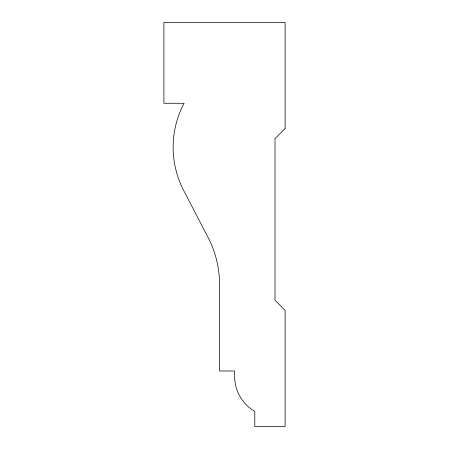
<?xml version="1.0" encoding="UTF-8"?>
<svg xmlns="http://www.w3.org/2000/svg" width="449" height="449" viewBox="0 0 449 449"><rect width="100%" height="100%" fill="white"/><g stroke="black" fill="none" stroke-linecap="round" stroke-linejoin="round"><path stroke-width="0.67" d="M285.115 128.526L275.012 138.629L275.012 300.269L285.115 310.371L285.115 426.55L254.808 426.55L254.808 411.396A40.612 40.612 0 0 1 234.603 375.802L234.603 370.986L219.449 370.986L219.449 280.064A101.614 101.614 0 0 0 206.72 234.956L184.926 192.829A93.886 93.886 0 0 1 184.09 103.27L163.885 103.27L163.885 22.45L285.115 22.45L285.115 128.526"/></g></svg>
